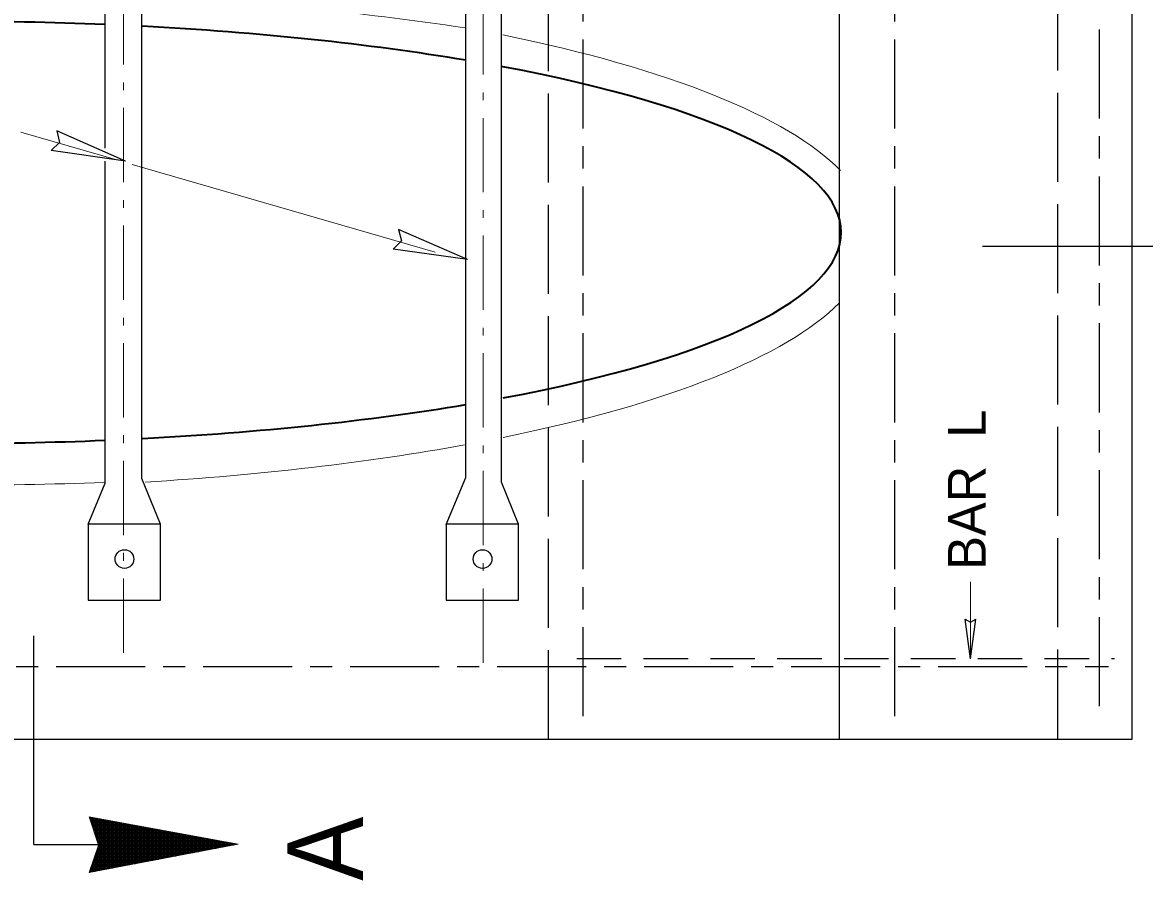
# Model space of a CAD drawing. Extents: x -48 to 160, y -10 to 186.
# Drawn here: x 57.53 to 71.89, y 14.17 to 25.15 of the extents above; entities that cross this region are included whole.
import ezdxf

# ---------------------------------------------------------------- set-up
doc = ezdxf.new("R2010")
doc.units = 0
doc.header["$LTSCALE"] = 0.19
for name, pattern in [('DOT_DASHED', [7.7, 5, -1.2, 0.3, -1.2]), ('LONG_DASH_SHORT_DASH', [9.9, 6, -1.2, 1.5, -1.2]), ('LONG_DASHED', [7.5, 6, -1.5]), ('MEDIUM_DASHED', [4.5, 3, -1.5])]:
    doc.linetypes.add(name, pattern=pattern)
doc.layers.add('1', color=7, linetype='Continuous', lineweight=13)

msp = doc.modelspace()

# ---------------------------------------------------------------- linework, layer by layer
at = {"layer": '1', "lineweight": 25}
for p, q in [((71.732, 15.9762), (71.732, 37.6064)), ((67.9873, 15.9762), (67.9873, 27.4273)), ((58.5932, 23.5426), (58.5932, 26.5741)), ((63.2042, 19.324), (63.2042, 26.6042)), ((63.6607, 19.2652), (63.6607, 26.6042)), ((59.0588, 19.3148), (59.0588, 26.5552)), ((58.8535, 23.3769), (57.9733, 23.7619)), ((58.8535, 23.3769), (57.9018, 23.5101)), ((58.5932, 19.2527), (58.5932, 23.3758)), ((63.2268, 22.1172), (62.3466, 22.5022)), ((73.1943, 22.2826), (69.8153, 22.2826)), ((63.2268, 22.1172), (62.2752, 22.2503)), ((58.3738, 18.7287), (58.5932, 19.2527)), ((59.2987, 18.7276), (59.0588, 19.3148)), ((62.9547, 18.7254), (63.2042, 19.324)), ((63.8794, 18.7268), (63.6607, 19.2652)), ((69.6637, 17.0039), (69.5935, 17.5148)), ((69.6637, 17.0039), (69.7338, 17.5148)), ((57.6777, 14.6308), (57.6777, 17.3012)), ((34.5373, 15.9762), (71.732, 15.9762)), ((57.6777, 14.6308), (59.2258, 14.6308))]:
    msp.add_line(p, q, dxfattribs=at)
at = {"layer": '1', "linetype": 'LONG_DASHED', "lineweight": 25}
for p, q in [((64.2622, 15.9762), (64.2622, 37.389)), ((70.7808, 15.9845), (70.7808, 27.4437))]:
    msp.add_line(p, q, dxfattribs=at)
at = {"layer": '1', "linetype": 'LONG_DASH_SHORT_DASH', "lineweight": 25}
for p, q in [((64.7091, 16.2698), (64.7091, 37.146)), ((71.3127, 16.3977), (71.3127, 35.1991)), ((68.6964, 16.2698), (68.6964, 27.8049)), ((35.3916, 16.9054), (71.4298, 16.9054))]:
    msp.add_line(p, q, dxfattribs=at)
at = {"layer": '1', "linetype": 'DOT_DASHED'}
for p, q in [((63.4278, 16.9534), (63.4278, 35.6461)), ((58.8257, 17.0818), (58.8257, 35.5669))]:
    msp.add_line(p, q, dxfattribs=at)
at = {"layer": '1'}
for p, q in [((57.5132, 23.7452), (58.7223, 23.3948)), ((58.9388, 23.3321), (62.8153, 22.2087)), ((69.6634, 17.992), (69.6634, 17.0038)), ((58.3917, 14.9697), (58.4505, 14.9697)), ((58.3922, 14.9806), (58.3922, 14.9688)), ((58.3964, 14.9558), (58.5274, 14.9558)), ((58.4012, 14.9418), (58.6034, 14.9418)), ((58.4059, 14.9779), (58.4059, 14.9264)), ((58.4202, 14.9752), (58.4202, 14.8843)), ((58.4341, 14.9729), (58.4341, 14.8422)), ((58.448, 14.9703), (58.448, 14.7997)), ((58.462, 14.9675), (58.462, 14.7576)), ((58.476, 14.9652), (58.476, 14.7152)), ((58.4901, 14.9627), (58.4901, 14.6732)), ((58.5037, 14.9602), (58.5037, 14.6308)), ((58.5179, 14.9577), (58.5179, 14.2953)), ((58.532, 14.9551), (58.532, 14.2982)), ((58.5459, 14.9522), (58.5459, 14.3008)), ((58.5599, 14.9498), (58.5599, 14.3033)), ((58.5738, 14.9473), (58.5738, 14.306)), ((58.5879, 14.9447), (58.5879, 14.3086)), ((58.6016, 14.9423), (58.6016, 14.3115)), ((58.6157, 14.9396), (58.6157, 14.3138)), ((58.6295, 14.9371), (58.6295, 14.3166)), ((58.6437, 14.9347), (58.6437, 14.319)), ((58.4057, 14.9279), (58.6797, 14.9279)), ((58.4104, 14.9138), (58.7559, 14.9138)), ((58.4148, 14.8998), (58.8322, 14.8998)), ((58.4196, 14.8858), (58.9085, 14.8858)), ((58.4242, 14.872), (58.9846, 14.872)), ((58.4288, 14.8579), (59.061, 14.8579)), ((58.4333, 14.844), (59.1375, 14.844)), ((58.4381, 14.8301), (59.2137, 14.8301)), ((58.4428, 14.8161), (59.2898, 14.8161)), ((58.4472, 14.8021), (59.3663, 14.8021)), ((58.6573, 14.9318), (58.6573, 14.322)), ((58.6716, 14.9292), (58.6716, 14.3247)), ((58.6852, 14.9269), (58.6852, 14.3271)), ((58.6993, 14.9239), (58.6993, 14.3299)), ((58.7132, 14.9218), (58.7132, 14.3323)), ((58.7274, 14.9191), (58.7274, 14.3351)), ((58.7415, 14.9166), (58.7415, 14.3377)), ((58.7552, 14.9141), (58.7552, 14.3406)), ((58.7693, 14.9117), (58.7693, 14.3431)), ((58.7832, 14.9087), (58.7832, 14.3456)), ((58.7971, 14.9062), (58.7971, 14.3483)), ((58.8111, 14.9037), (58.8111, 14.3509)), ((58.825, 14.901), (58.825, 14.3537)), ((58.8393, 14.8987), (58.8393, 14.3563)), ((58.8531, 14.8962), (58.8531, 14.359)), ((58.8672, 14.8935), (58.8672, 14.3614)), ((58.8809, 14.8912), (58.8809, 14.3644)), ((58.8951, 14.8882), (58.8951, 14.3671)), ((58.9089, 14.8858), (58.9089, 14.3696)), ((58.9229, 14.8833), (58.9229, 14.3723)), ((58.9372, 14.8807), (58.9372, 14.3751)), ((58.9509, 14.8781), (58.9509, 14.3774)), ((58.965, 14.8757), (58.965, 14.3801)), ((58.9788, 14.8731), (58.9788, 14.3829)), ((58.9928, 14.8707), (58.9928, 14.3854)), ((59.0068, 14.8677), (59.0068, 14.3881)), ((59.0207, 14.8652), (59.0207, 14.3908)), ((59.0347, 14.863), (59.0347, 14.3934)), ((59.0487, 14.8602), (59.0487, 14.3962)), ((59.0625, 14.8578), (59.0625, 14.3987)), ((59.0766, 14.8551), (59.0766, 14.4013)), ((59.0905, 14.8525), (59.0905, 14.4041)), ((59.1044, 14.8502), (59.1044, 14.4067)), ((59.1183, 14.8476), (59.1183, 14.4093)), ((59.1326, 14.8448), (59.1326, 14.412)), ((59.1466, 14.8423), (59.1466, 14.4147)), ((59.1605, 14.8398), (59.1605, 14.4173)), ((59.1743, 14.8372), (59.1743, 14.42)), ((59.1884, 14.8348), (59.1884, 14.4225)), ((59.2022, 14.8323), (59.2022, 14.4253)), ((59.2162, 14.8294), (59.2162, 14.4277)), ((59.2302, 14.8272), (59.2302, 14.4306)), ((59.2443, 14.8242), (59.2443, 14.4332)), ((59.2582, 14.8218), (59.2582, 14.436)), ((59.2722, 14.8193), (59.2722, 14.4387)), ((59.2862, 14.8167), (59.2862, 14.4411)), ((59.3002, 14.8142), (59.3002, 14.4439)), ((59.3141, 14.8117), (59.3141, 14.4462)), ((59.3282, 14.809), (59.3282, 14.4491)), ((59.342, 14.8066), (59.342, 14.4517)), ((59.3562, 14.8039), (59.3562, 14.4543)), ((59.37, 14.8012), (59.37, 14.457)), ((59.384, 14.7988), (59.384, 14.4598)), ((59.3979, 14.7963), (59.3979, 14.4624)), ((59.4117, 14.7938), (59.4117, 14.4649)), ((59.4258, 14.7913), (59.4258, 14.4678)), ((59.4397, 14.7885), (59.4397, 14.4702)), ((58.4519, 14.7881), (59.4424, 14.7881)), ((58.4565, 14.7743), (59.5187, 14.7743)), ((58.4613, 14.7602), (59.5948, 14.7602)), ((58.4659, 14.7461), (59.6712, 14.7461)), ((58.4703, 14.7322), (59.7475, 14.7322)), ((58.4752, 14.7182), (59.8238, 14.7182)), ((58.4797, 14.7043), (59.9, 14.7043)), ((58.4842, 14.6902), (59.9766, 14.6902)), ((58.4885, 14.6764), (60.0529, 14.6764)), ((58.4932, 14.6623), (60.1291, 14.6623)), ((58.4981, 14.6484), (60.2054, 14.6484)), ((59.4537, 14.7863), (59.4537, 14.4732)), ((59.4677, 14.7836), (59.4677, 14.4757)), ((59.4817, 14.7808), (59.4817, 14.4782)), ((59.4956, 14.7786), (59.4956, 14.481)), ((59.5097, 14.7758), (59.5097, 14.4835)), ((59.5235, 14.7732), (59.5235, 14.4861)), ((59.5377, 14.7709), (59.5377, 14.4889)), ((59.5518, 14.7682), (59.5518, 14.4915)), ((59.5655, 14.7656), (59.5655, 14.4942)), ((59.5797, 14.7632), (59.5797, 14.4967)), ((59.5936, 14.7604), (59.5936, 14.4992)), ((59.6075, 14.758), (59.6075, 14.5022)), ((59.6214, 14.7555), (59.6214, 14.5047)), ((59.6354, 14.7528), (59.6354, 14.5075)), ((59.6492, 14.7503), (59.6492, 14.5101)), ((59.6633, 14.7477), (59.6633, 14.5127)), ((59.6773, 14.7452), (59.6773, 14.5155)), ((59.6912, 14.7427), (59.6912, 14.5181)), ((59.7053, 14.7402), (59.7053, 14.5205)), ((59.7192, 14.7373), (59.7192, 14.5232)), ((59.7333, 14.7351), (59.7333, 14.5259)), ((59.747, 14.7322), (59.747, 14.5287)), ((59.7612, 14.7296), (59.7612, 14.5312)), ((59.7752, 14.7274), (59.7752, 14.5337)), ((59.7892, 14.7248), (59.7892, 14.5366)), ((59.803, 14.722), (59.803, 14.539)), ((59.8169, 14.7195), (59.8169, 14.542)), ((59.8309, 14.717), (59.8309, 14.5447)), ((59.8447, 14.7144), (59.8447, 14.547)), ((59.8588, 14.7119), (59.8588, 14.5498)), ((59.8728, 14.7094), (59.8728, 14.5525)), ((59.8868, 14.7067), (59.8868, 14.555)), ((59.9007, 14.7043), (59.9007, 14.5579)), ((59.9148, 14.7017), (59.9148, 14.5605)), ((59.9287, 14.6992), (59.9287, 14.5634)), ((59.9427, 14.6963), (59.9427, 14.5656)), ((59.9566, 14.6942), (59.9566, 14.5682)), ((59.9707, 14.6913), (59.9707, 14.571)), ((59.9847, 14.6887), (59.9847, 14.5737)), ((59.9987, 14.6862), (59.9987, 14.5765)), ((60.0126, 14.6841), (60.0126, 14.579)), ((60.0265, 14.6811), (60.0265, 14.5819)), ((60.0404, 14.6787), (60.0404, 14.5841)), ((60.0543, 14.6762), (60.0543, 14.587)), ((60.0683, 14.6734), (60.0683, 14.5894)), ((60.0825, 14.6708), (60.0825, 14.5923)), ((60.0965, 14.6685), (60.0965, 14.5948)), ((60.1105, 14.6657), (60.1105, 14.5978)), ((60.1243, 14.6633), (60.1243, 14.6002)), ((60.1383, 14.6607), (60.1383, 14.6026)), ((60.1522, 14.6583), (60.1522, 14.6056)), ((60.1662, 14.6557), (60.1662, 14.608)), ((60.1804, 14.6528), (60.1804, 14.611)), ((60.1943, 14.6506), (60.1943, 14.6135)), ((60.208, 14.6478), (60.208, 14.616)), ((60.2221, 14.6453), (60.2221, 14.6189)), ((58.4683, 14.5087), (59.6426, 14.5087)), ((58.4733, 14.5228), (59.7162, 14.5228)), ((58.476, 14.5307), (58.476, 14.2875)), ((58.4782, 14.5366), (59.7899, 14.5366)), ((58.4831, 14.5507), (59.8632, 14.5507)), ((58.4877, 14.5645), (59.9369, 14.5645)), ((58.4901, 14.571), (58.4901, 14.29)), ((58.4926, 14.5787), (60.0107, 14.5787)), ((58.4973, 14.5927), (60.0839, 14.5927)), ((58.5023, 14.6066), (60.1576, 14.6066)), ((58.5026, 14.6345), (60.2814, 14.6345)), ((58.5037, 14.6117), (58.5037, 14.2927)), ((58.5072, 14.6206), (60.2315, 14.6206)), ((60.2361, 14.6427), (60.2361, 14.6212)), ((60.25, 14.6405), (60.25, 14.6242)), ((60.2639, 14.6376), (60.2639, 14.6267)), ((60.278, 14.6352), (60.278, 14.6293)), ((60.2921, 14.6327), (60.2921, 14.6322)), ((58.4202, 14.3691), (58.9064, 14.3691)), ((58.4202, 14.3691), (58.4202, 14.2768)), ((58.4251, 14.383), (58.9797, 14.383)), ((58.4298, 14.3971), (59.0533, 14.3971)), ((58.4341, 14.4095), (58.4341, 14.2795)), ((58.4346, 14.4109), (59.1271, 14.4109)), ((58.4396, 14.4249), (59.2009, 14.4249)), ((58.4442, 14.4387), (59.2745, 14.4387)), ((58.448, 14.4497), (58.448, 14.2821)), ((58.4491, 14.4527), (59.3482, 14.4527)), ((58.4538, 14.4669), (59.4215, 14.4669)), ((58.4588, 14.4809), (59.4951, 14.4809)), ((58.462, 14.4902), (58.462, 14.2847)), ((58.4636, 14.4948), (59.5691, 14.4948)), ((58.3864, 14.2712), (58.3908, 14.2712)), ((58.3912, 14.2851), (58.4647, 14.2851)), ((58.3922, 14.2882), (58.3922, 14.2715)), ((58.396, 14.2991), (58.5382, 14.2991)), ((58.4007, 14.313), (58.612, 14.313)), ((58.4057, 14.3271), (58.6852, 14.3271)), ((58.4059, 14.3286), (58.4059, 14.2743)), ((58.4104, 14.3408), (58.7589, 14.3408)), ((58.4153, 14.3551), (58.8326, 14.3551))]:
    msp.add_line(p, q, dxfattribs=at)
at = {"layer": '1', "linetype": 'MEDIUM_DASHED', "lineweight": 25}
msp.add_line((64.6258, 17.0095), (71.5067, 17.0095), dxfattribs=at)
at = {"layer": '1', "lineweight": 25}
for points in [[(57.9733, 23.7619), (58.0082, 23.6148), (57.9018, 23.5101)], [(62.3466, 22.5022), (62.3815, 22.3551), (62.2752, 22.2503)], [(69.5935, 17.5148), (69.6644, 17.4753), (69.7338, 17.5148)]]:
    msp.add_lwpolyline(points, dxfattribs=at)
for points in [[(58.3729, 17.7581), (59.2987, 17.7581), (59.2987, 18.727), (58.3729, 18.727)], [(62.9543, 17.7581), (63.8802, 17.7581), (63.8802, 18.727), (62.9543, 18.727)]]:
    msp.add_lwpolyline(points, close=True, dxfattribs=at)
at = {"layer": '1'}
msp.add_lwpolyline([(58.3862, 14.2703), (60.2935, 14.6322), (58.3882, 14.9813), (58.5072, 14.621)], close=True, dxfattribs=at)
at = {"layer": '1', "lineweight": 25}
for centre in [(58.8386, 18.2824), (63.42, 18.2824)]:
    msp.add_circle(centre, 0.1197, dxfattribs=at)
at = {"layer": '1'}
msp.add_arc((56.0375, -23.7397), 49.3428, 81.65757, 86.46719, dxfattribs=at)
at = {"layer": '1', "lineweight": 35}
for start_param, end_param in [(1.3971836, 1.7598674), (0.9541152, 1.3542367), (5.3816534, 7.1876207), (4.9293361, 5.3292684), (4.5246629, 4.8862858)]:
    msp.add_ellipse((56.6183, 22.4631), major_axis=(11.3915, 0), ratio=0.237105, start_param=start_param, end_param=end_param, dxfattribs=at)
at = {"layer": '1'}
for centre, major_axis, ratio, start_param, end_param in [((56.4552, 22.4436), (11.9478, -0.0138), 0.268618, 0.2602852, 0.921651), ((56.4404, 22.3992), (11.9478, -0.0138), 0.268618, 5.3639506, 6.023593), ((56.4404, 22.3992), (11.9478, -0.0138), 0.268618, 4.9379278, 5.3131327), ((56.4404, 22.3992), (-14.4448, 0), 0.219683, 1.4358405, 1.7196275)]:
    msp.add_ellipse(centre, major_axis=major_axis, ratio=ratio, start_param=start_param, end_param=end_param, dxfattribs=at)

# ---------------------------------------------------------------- texts
msp.add_text('BAR  L', height=0.484, rotation=90, dxfattribs=at).set_placement((69.8589, 18.1454))
at = {"layer": '1', "width": 0.95}
msp.add_text('A', height=0.9679, rotation=90, dxfattribs=at).set_placement((61.8904, 14.1647))

doc.saveas('drawing.dxf')
